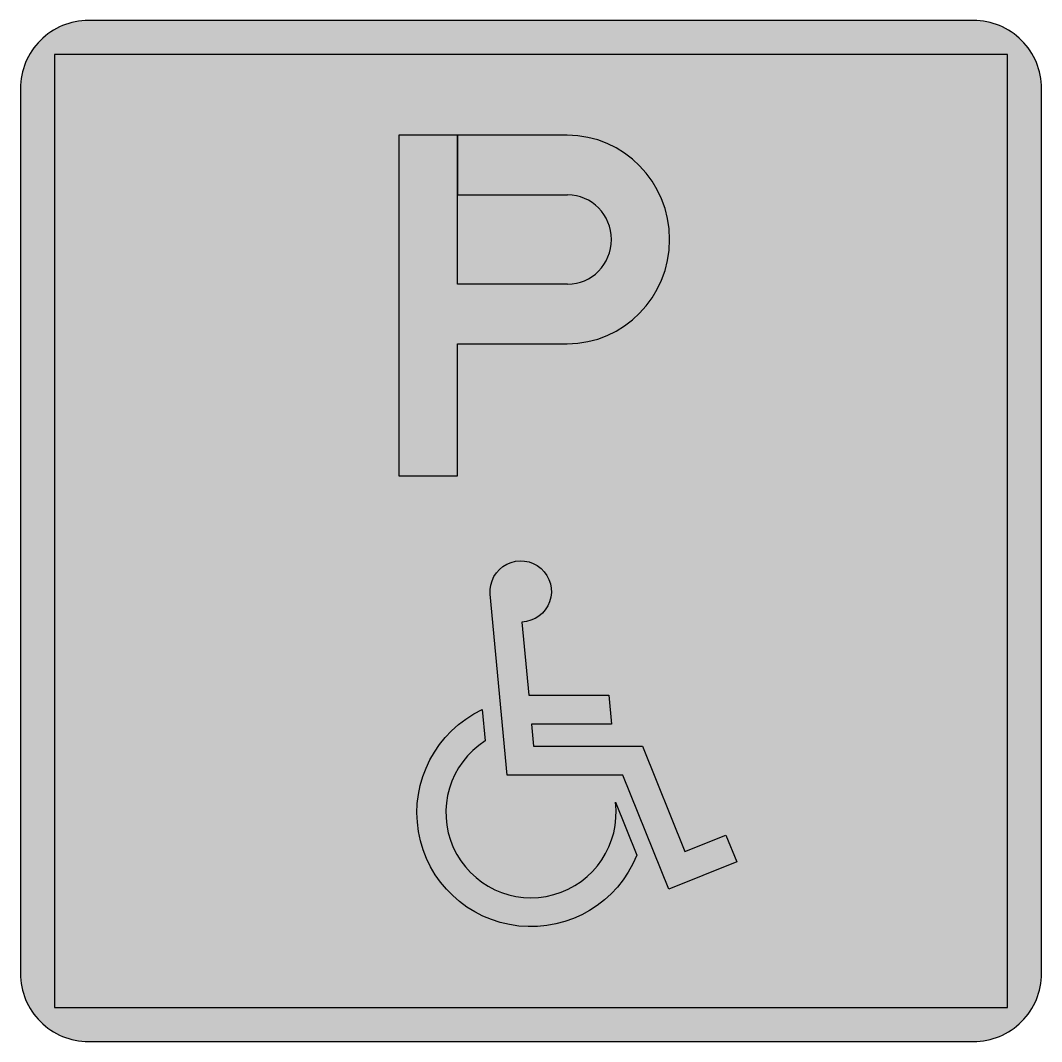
# Model space of a CAD drawing. Header units: millimetres. Extents: x -150 to 150, y -150 to 150.
import ezdxf

# ---------------------------------------------------------------- set-up
doc = ezdxf.new("R2010")
doc.units = ezdxf.units.MM
doc.header["$LTSCALE"] = 0.5
for name, color, linetype in [('GSBWFILL', 7, 'Continuous'), ('GSCOLORFILL', 255, 'Continuous'), ('GSOUTLINE', 7, 'Continuous')]:
    doc.layers.add(name, color=color, linetype=linetype)

# ---------------------------------------------------------------- blocks, each defined once
blk = doc.blocks.new('*U4')
at = {"layer": 'GSBWFILL'}
h = blk.add_hatch(color=256, dxfattribs=at)
edge = h.paths.add_edge_path()
edge.add_line((35, 200), (0, 200))
edge.add_line((0, 200), (0, 0))
edge.add_line((0, 0), (35, 0))
edge.add_line((35, 0), (35, 77.51))
edge.add_line((35, 77.51), (100.76, 77.51))
edge.add_arc((100.76, 138.76), 61.24, 270, 450)
edge.add_line((100.76, 200), (35.01, 200))
edge.add_line((35.01, 200), (35.01, 165))
edge.add_line((35.01, 165), (100.91, 165))
edge.add_arc((100.91, 138.76), 26.24, -90, 90, ccw=False)
edge.add_line((100.91, 112.51), (35, 112.51))
edge.add_line((35, 112.51), (35, 200))
at = {"layer": 'GSCOLORFILL'}
h = blk.add_hatch(color=0, dxfattribs=at)
edge = h.paths.add_edge_path()
edge.add_line((35, 200), (0, 200))
edge.add_line((0, 200), (0, 0))
edge.add_line((0, 0), (35, 0))
edge.add_line((35, 0), (35, 77.51))
edge.add_line((35, 77.51), (100.76, 77.51))
edge.add_arc((100.76, 138.76), 61.24, 270, 450)
edge.add_line((100.76, 200), (35.01, 200))
edge.add_line((35.01, 200), (35.01, 165))
edge.add_line((35.01, 165), (100.91, 165))
edge.add_arc((100.91, 138.76), 26.24, -90, 90, ccw=False)
edge.add_line((100.91, 112.51), (35, 112.51))
edge.add_line((35, 112.51), (35, 200))
at = {"layer": 'GSBWFILL'}
blk.add_lwpolyline([(35, 200), (0, 200), (0, 0), (35, 0), (35, 77.51), (100.76, 77.51, 1), (100.76, 200), (35.01, 200), (35.01, 165), (100.91, 165, -1), (100.91, 112.51), (35, 112.51)], format="xyb", close=True, dxfattribs=at)
at = {"layer": 'GSCOLORFILL', "color": 0}
blk.add_lwpolyline([(35, 200), (0, 200), (0, 0), (35, 0), (35, 77.51), (100.76, 77.51, 1), (100.76, 200), (35.01, 200), (35.01, 165), (100.91, 165, -1), (100.91, 112.51), (35, 112.51)], format="xyb", close=True, dxfattribs=at)
at = {"layer": 'GSOUTLINE'}
for points in [[(35, 77.51), (100.76, 77.51, 1), (100.76, 200), (0, 200), (0, 0), (35, 0)], [(35, 112.51), (35, 165), (100.91, 165, -1), (100.91, 112.51)]]:
    blk.add_lwpolyline(points, format="xyb", close=True, dxfattribs=at)
blk = doc.blocks.new('*U3')
at = {"color": 255, "xscale": 0.4907407407407409, "yscale": 0.5}
blk.add_blockref('*U4', (0, 0), dxfattribs=at)
blk = doc.blocks.new('*U2')
blk.add_blockref('*U3', (-39.75, 0))
blk = doc.blocks.new('DISABLED')
for points in [[(-0.2667, 0.115), (0.2033, 0.115), (0.1875, 0.285), (-0.2825, 0.285), (-0.3227, 0.7151, 2.512402), (-0.5086, 0.8783), (-0.4094, -0.185), (0.2706, -0.185), (0.5406, -0.855), (0.9394, -0.6943), (0.8759, -0.5366), (0.6347, -0.6338), (0.3854, -0.015), (-0.2545, -0.015)], [(-0.5387, 0.0163), (-0.5559, 0.2007, 1.465607), (0.3522, -0.655), (0.2269, -0.344, -1.811911)]]:
    blk.add_hatch(color=255).paths.add_polyline_path(points)
at = {"flags": 128}
blk.add_lwpolyline([(0.8759, -0.5366), (0.9394, -0.6943), (0.5406, -0.855), (0.2706, -0.185), (-0.4094, -0.185), (-0.5086, 0.8783, -2.512402), (-0.3227, 0.7151), (-0.2825, 0.285), (0.1875, 0.285), (0.2033, 0.115), (-0.2667, 0.115), (-0.2545, -0.015), (0.3854, -0.015), (0.6347, -0.6338)], format="xyb", close=True, dxfattribs=at)
blk.add_lwpolyline([(-0.5559, 0.2007), (-0.5387, 0.0163, 1.811911), (0.2269, -0.344), (0.3522, -0.655, -1.465607)], format="xyb", close=True)

msp = doc.modelspace()

# ---------------------------------------------------------------- hatches: boundary and pattern name
h = msp.add_hatch(color=255)
h.dxf.hatch_style = 1
h.paths.add_polyline_path([(130, 150), (-130, 150, 0.414214), (-150, 130), (-150, -130, 0.414214), (-130, -150), (130, -150, 0.414214), (150, -130), (150, 130, 0.414214)])
h.paths.add_polyline_path([(140, 140), (140, -140), (-140, -140), (-140, 140)], flags=16)
h = msp.add_hatch(color=172)
h.dxf.hatch_style = 1
h.paths.add_polyline_path([(-140, -140), (140, -140), (140, 140), (-140, 140)])

# ---------------------------------------------------------------- linework, layer by layer
msp.add_lwpolyline([(-130, -150), (130, -150, 0.414214), (150, -130), (150, 130, 0.414214), (130, 150), (-130, 150, 0.414214), (-150, 130), (-150, -130, 0.414214)], format="xyb", close=True)
at = {"color": 172}
msp.add_lwpolyline([(-140, -140), (140, -140), (140, 140), (-140, 140)], close=True, dxfattribs=at)

# ---------------------------------------------------------------- block references
at = {"color": 255}
msp.add_blockref('*U2', (0.97, 16.25), dxfattribs=at)
at = {"color": 255, "xscale": 49.99999999999785, "yscale": 49.99999999999785, "zscale": 49.99999999999785}
msp.add_blockref('DISABLED', (13.47, -62.5), dxfattribs=at)

doc.saveas('drawing.dxf')
